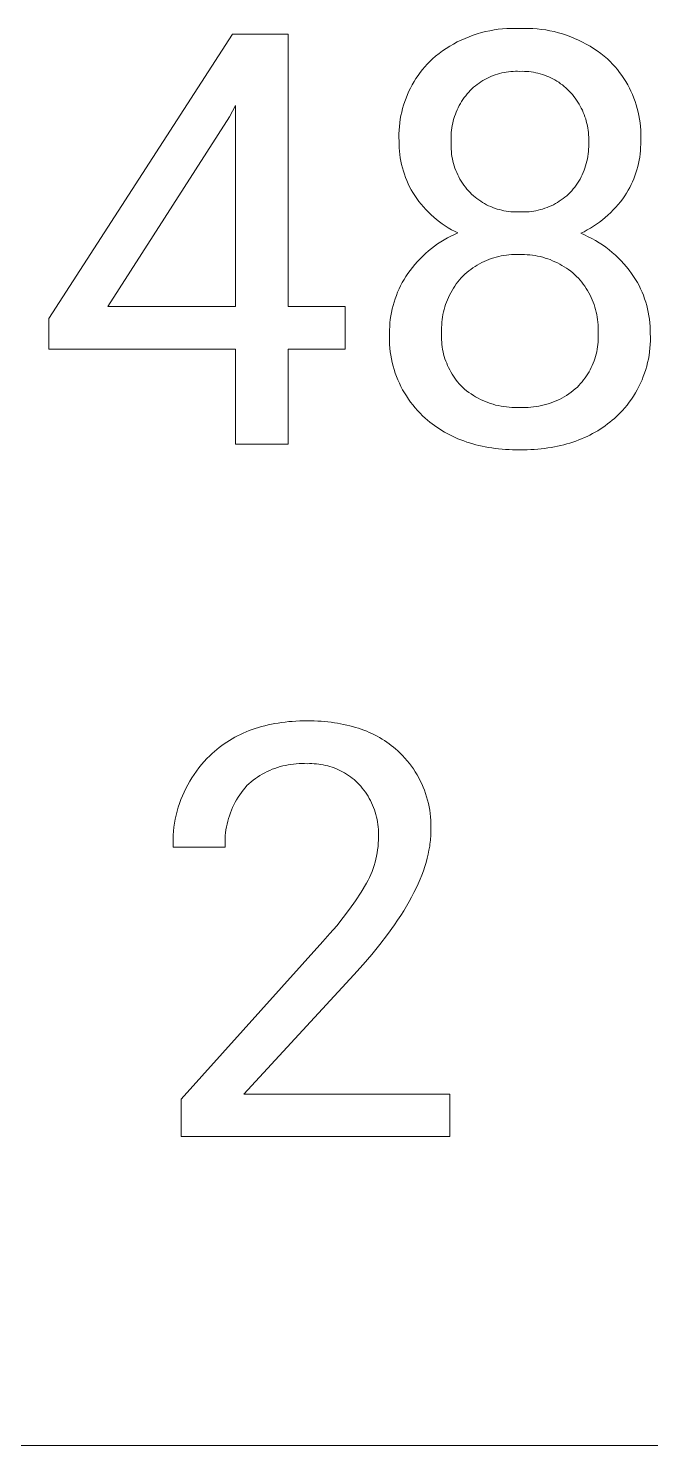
# Model space of a CAD drawing. Header units: millimetres. Extents: x -1519 to 3497, y -297 to 3208.
# Drawn here: x 2472.1 to 2544.1, y -16.4 to 147.8 of the extents above; entities that cross this region are included whole.
import ezdxf

# ---------------------------------------------------------------- set-up
doc = ezdxf.new("R2010")
doc.units = ezdxf.units.MM
doc.header["$MEASUREMENT"] = 0
doc.layers.add('Domyślny', color=7, linetype='Continuous', true_color=0x000000)

msp = doc.modelspace()

# ---------------------------------------------------------------- linework, layer by layer
at = {"layer": 'Domyślny', "color": 18, "lineweight": 15, "true_color": 0x000000}
for p, q in [((2527, 147.73), (2527.5, 147.77)), ((2527.5, 147.77), (2528, 147.79)), ((2528, 147.79), (2528.5, 147.79)), ((2528.5, 147.79), (2529, 147.77)), ((2529, 147.77), (2529.5, 147.79)), ((2529.5, 147.79), (2530, 147.79)), ((2530, 147.79), (2530.5, 147.77)), ((2530.5, 147.77), (2531, 147.73)), ((2474.45, 114.2), (2495.72, 147.13)), ((2495.72, 147.13), (2502.15, 147.13)), ((2502.15, 147.13), (2502.15, 115.57)), ((2521.31, 145.97), (2521.75, 146.21)), ((2521.75, 146.21), (2522.2, 146.43)), ((2522.2, 146.43), (2522.66, 146.63)), ((2522.66, 146.63), (2523.12, 146.82)), ((2523.12, 146.82), (2523.59, 146.99)), ((2523.59, 146.99), (2524.06, 147.15)), ((2524.06, 147.15), (2524.54, 147.29)), ((2524.54, 147.29), (2525.03, 147.41)), ((2525.03, 147.41), (2525.52, 147.52)), ((2525.52, 147.52), (2526.01, 147.6)), ((2526.01, 147.6), (2526.5, 147.68)), ((2526.5, 147.68), (2527, 147.73)), ((2531, 147.73), (2531.49, 147.67)), ((2531.49, 147.67), (2531.99, 147.6)), ((2531.99, 147.6), (2532.48, 147.51)), ((2532.48, 147.51), (2532.97, 147.41)), ((2532.97, 147.41), (2533.45, 147.28)), ((2533.45, 147.28), (2533.93, 147.15)), ((2533.93, 147.15), (2534.41, 146.99)), ((2534.41, 146.99), (2534.88, 146.82)), ((2534.88, 146.82), (2535.34, 146.63)), ((2535.34, 146.63), (2535.8, 146.42)), ((2535.8, 146.42), (2536.25, 146.2)), ((2536.25, 146.2), (2536.69, 145.97)), ((2518.86, 144.25), (2519.24, 144.57)), ((2519.24, 144.57), (2519.64, 144.88)), ((2519.64, 144.88), (2520.04, 145.17)), ((2520.04, 145.17), (2520.45, 145.45)), ((2520.45, 145.45), (2520.88, 145.72)), ((2520.88, 145.72), (2521.31, 145.97)), ((2536.69, 145.97), (2537.12, 145.72)), ((2537.12, 145.72), (2537.54, 145.45)), ((2537.54, 145.45), (2537.96, 145.17)), ((2537.96, 145.17), (2538.36, 144.88)), ((2538.36, 144.88), (2538.75, 144.57)), ((2538.75, 144.57), (2539.14, 144.25)), ((2517.45, 142.67), (2517.71, 143.01)), ((2517.71, 143.01), (2517.98, 143.33)), ((2517.98, 143.33), (2518.26, 143.65)), ((2518.26, 143.65), (2518.55, 143.95)), ((2518.55, 143.95), (2518.86, 144.25)), ((2528.47, 142.82), (2528.21, 142.81)), ((2528.73, 142.82), (2528.47, 142.82)), ((2529, 142.81), (2528.73, 142.82)), ((2529.26, 142.82), (2529, 142.81)), ((2529.53, 142.81), (2529.26, 142.82)), ((2529.79, 142.8), (2529.53, 142.81)), ((2539.14, 144.25), (2539.44, 143.96)), ((2539.44, 143.96), (2539.74, 143.65)), ((2539.74, 143.65), (2540.02, 143.33)), ((2540.02, 143.33), (2540.29, 143.01)), ((2540.29, 143.01), (2540.55, 142.68)), ((2516.32, 140.88), (2516.52, 141.25)), ((2516.52, 141.25), (2516.74, 141.62)), ((2516.74, 141.62), (2516.96, 141.98)), ((2516.96, 141.98), (2517.2, 142.33)), ((2517.2, 142.33), (2517.45, 142.67)), ((2524.05, 141.29), (2523.85, 141.13)), ((2524.27, 141.45), (2524.05, 141.29)), ((2524.49, 141.59), (2524.27, 141.45)), ((2524.71, 141.73), (2524.49, 141.59)), ((2524.94, 141.86), (2524.71, 141.73)), ((2525.17, 141.99), (2524.94, 141.86)), ((2525.41, 142.1), (2525.17, 141.99)), ((2525.65, 142.21), (2525.41, 142.1)), ((2525.9, 142.31), (2525.65, 142.21)), ((2526.15, 142.4), (2525.9, 142.31)), ((2526.4, 142.48), (2526.15, 142.4)), ((2526.65, 142.55), (2526.4, 142.48)), ((2526.9, 142.62), (2526.65, 142.55)), ((2527.16, 142.67), (2526.9, 142.62)), ((2527.42, 142.72), (2527.16, 142.67)), ((2527.68, 142.76), (2527.42, 142.72)), ((2527.94, 142.79), (2527.68, 142.76)), ((2528.21, 142.81), (2527.94, 142.79)), ((2530.05, 142.78), (2529.79, 142.8)), ((2530.31, 142.75), (2530.05, 142.78)), ((2530.58, 142.7), (2530.31, 142.75)), ((2530.83, 142.65), (2530.58, 142.7)), ((2531.09, 142.6), (2530.83, 142.65)), ((2531.35, 142.53), (2531.09, 142.6)), ((2531.6, 142.45), (2531.35, 142.53)), ((2531.85, 142.37), (2531.6, 142.45)), ((2532.1, 142.27), (2531.85, 142.37)), ((2532.34, 142.17), (2532.1, 142.27)), ((2532.58, 142.06), (2532.34, 142.17)), ((2532.81, 141.94), (2532.58, 142.06)), ((2533.05, 141.81), (2532.81, 141.94)), ((2533.27, 141.68), (2533.05, 141.81)), ((2533.49, 141.54), (2533.27, 141.68)), ((2533.71, 141.38), (2533.49, 141.54)), ((2533.92, 141.23), (2533.71, 141.38)), ((2534.13, 141.06), (2533.92, 141.23)), ((2540.55, 142.68), (2540.8, 142.33)), ((2540.8, 142.33), (2541.04, 141.98)), ((2541.04, 141.98), (2541.27, 141.62)), ((2541.27, 141.62), (2541.48, 141.25)), ((2541.48, 141.25), (2541.68, 140.88)), ((2515.66, 139.32), (2515.81, 139.72)), ((2515.81, 139.72), (2515.97, 140.11)), ((2515.97, 140.11), (2516.14, 140.5)), ((2516.14, 140.5), (2516.32, 140.88)), ((2522.4, 139.54), (2522.25, 139.31)), ((2522.56, 139.77), (2522.4, 139.54)), ((2522.72, 139.99), (2522.56, 139.77)), ((2522.89, 140.2), (2522.72, 139.99)), ((2523.07, 140.41), (2522.89, 140.2)), ((2523.25, 140.61), (2523.07, 140.41)), ((2523.44, 140.79), (2523.25, 140.61)), ((2523.64, 140.96), (2523.44, 140.79)), ((2523.85, 141.13), (2523.64, 140.96)), ((2534.33, 140.89), (2534.13, 141.06)), ((2534.52, 140.71), (2534.33, 140.89)), ((2534.71, 140.53), (2534.52, 140.71)), ((2534.9, 140.33), (2534.71, 140.53)), ((2535.07, 140.12), (2534.9, 140.33)), ((2535.24, 139.91), (2535.07, 140.12)), ((2535.41, 139.7), (2535.24, 139.91)), ((2535.56, 139.48), (2535.41, 139.7)), ((2541.68, 140.88), (2541.86, 140.5)), ((2541.86, 140.5), (2542.04, 140.11)), ((2542.04, 140.11), (2542.2, 139.72)), ((2542.2, 139.72), (2542.34, 139.32)), ((2496.08, 138.87), (2495.37, 137.56)), ((2496.08, 115.57), (2496.08, 138.87)), ((2515.22, 137.68), (2515.31, 138.1)), ((2515.31, 138.1), (2515.41, 138.51)), ((2515.41, 138.51), (2515.53, 138.91)), ((2515.53, 138.91), (2515.66, 139.32)), ((2521.63, 138.1), (2521.53, 137.85)), ((2521.74, 138.35), (2521.63, 138.1)), ((2521.85, 138.6), (2521.74, 138.35)), ((2521.98, 138.84), (2521.85, 138.6)), ((2522.11, 139.08), (2521.98, 138.84)), ((2522.25, 139.31), (2522.11, 139.08)), ((2535.71, 139.25), (2535.56, 139.48)), ((2535.85, 139.02), (2535.71, 139.25)), ((2535.99, 138.79), (2535.85, 139.02)), ((2536.11, 138.55), (2535.99, 138.79)), ((2536.23, 138.3), (2536.11, 138.55)), ((2536.34, 138.06), (2536.23, 138.3)), ((2536.44, 137.81), (2536.34, 138.06)), ((2542.34, 139.32), (2542.47, 138.92)), ((2542.47, 138.92), (2542.59, 138.51)), ((2542.59, 138.51), (2542.69, 138.1)), ((2542.69, 138.1), (2542.78, 137.68)), ((2495.37, 137.56), (2481.3, 115.57)), ((2515.01, 136), (2515.04, 136.42)), ((2515.04, 136.42), (2515.08, 136.84)), ((2515.08, 136.84), (2515.14, 137.26)), ((2515.14, 137.26), (2515.22, 137.68)), ((2521.12, 136.26), (2521.08, 135.99)), ((2521.16, 136.53), (2521.12, 136.26)), ((2521.22, 136.8), (2521.16, 136.53)), ((2521.28, 137.06), (2521.22, 136.8)), ((2521.36, 137.33), (2521.28, 137.06)), ((2521.44, 137.59), (2521.36, 137.33)), ((2521.53, 137.85), (2521.44, 137.59)), ((2536.53, 137.55), (2536.44, 137.81)), ((2536.62, 137.3), (2536.53, 137.55)), ((2536.69, 137.04), (2536.62, 137.3)), ((2536.76, 136.77), (2536.69, 137.04)), ((2536.81, 136.51), (2536.76, 136.77)), ((2536.86, 136.24), (2536.81, 136.51)), ((2542.78, 137.68), (2542.86, 137.27)), ((2542.86, 137.27), (2542.92, 136.85)), ((2542.92, 136.85), (2542.96, 136.42)), ((2542.96, 136.42), (2542.99, 136)), ((2514.99, 135.58), (2515.01, 136)), ((2514.99, 135.15), (2514.99, 135.58)), ((2515, 134.73), (2514.99, 135.15)), ((2515, 134.34), (2515, 134.73)), ((2521.03, 135.45), (2521.02, 135.17)), ((2521.02, 135.17), (2521.02, 134.9)), ((2521.02, 134.9), (2521.03, 134.63)), ((2521.03, 134.63), (2521.02, 134.35)), ((2521.05, 135.72), (2521.03, 135.45)), ((2521.08, 135.99), (2521.05, 135.72)), ((2536.9, 135.98), (2536.86, 136.24)), ((2536.93, 135.71), (2536.9, 135.98)), ((2536.96, 135.44), (2536.93, 135.71)), ((2536.97, 135.17), (2536.96, 135.44)), ((2536.97, 134.9), (2536.97, 135.17)), ((2536.97, 134.63), (2536.97, 134.9)), ((2536.97, 134.35), (2536.97, 134.63)), ((2542.99, 136), (2543.01, 135.58)), ((2543.01, 135.15), (2543, 134.73)), ((2543, 134.73), (2543, 134.36)), ((2543.01, 135.58), (2543.01, 135.15)), ((2515.02, 133.95), (2515, 134.34)), ((2515.05, 133.56), (2515.02, 133.95)), ((2515.09, 133.17), (2515.05, 133.56)), ((2515.14, 132.78), (2515.09, 133.17)), ((2521.02, 134.35), (2521.03, 134.07)), ((2521.03, 134.07), (2521.04, 133.79)), ((2521.04, 133.79), (2521.06, 133.51)), ((2521.06, 133.51), (2521.09, 133.23)), ((2521.09, 133.23), (2521.13, 132.96)), ((2536.87, 132.96), (2536.91, 133.24)), ((2536.91, 133.24), (2536.94, 133.51)), ((2536.94, 133.51), (2536.96, 133.79)), ((2536.96, 133.79), (2536.97, 134.07)), ((2536.97, 134.07), (2536.97, 134.35)), ((2542.92, 133.24), (2542.87, 132.87)), ((2542.96, 133.61), (2542.92, 133.24)), ((2542.98, 133.98), (2542.96, 133.61)), ((2543, 134.36), (2542.98, 133.98)), ((2515.21, 132.4), (2515.14, 132.78)), ((2515.3, 132.01), (2515.21, 132.4)), ((2515.39, 131.63), (2515.3, 132.01)), ((2515.5, 131.26), (2515.39, 131.63)), ((2521.13, 132.96), (2521.18, 132.68)), ((2521.18, 132.68), (2521.25, 132.41)), ((2521.25, 132.41), (2521.31, 132.14)), ((2521.31, 132.14), (2521.39, 131.87)), ((2521.39, 131.87), (2521.48, 131.61)), ((2521.48, 131.61), (2521.58, 131.34)), ((2521.58, 131.34), (2521.69, 131.09)), ((2536.32, 131.09), (2536.43, 131.35)), ((2536.43, 131.35), (2536.53, 131.61)), ((2536.53, 131.61), (2536.61, 131.88)), ((2536.61, 131.88), (2536.69, 132.14)), ((2536.69, 132.14), (2536.76, 132.41)), ((2536.76, 132.41), (2536.82, 132.69)), ((2536.82, 132.69), (2536.87, 132.96)), ((2542.55, 131.42), (2542.44, 131.07)), ((2542.65, 131.78), (2542.55, 131.42)), ((2542.74, 132.14), (2542.65, 131.78)), ((2542.81, 132.51), (2542.74, 132.14)), ((2542.87, 132.87), (2542.81, 132.51)), ((2515.62, 130.89), (2515.5, 131.26)), ((2515.76, 130.52), (2515.62, 130.89)), ((2515.9, 130.16), (2515.76, 130.52)), ((2516.06, 129.8), (2515.9, 130.16)), ((2516.23, 129.45), (2516.06, 129.8)), ((2521.69, 131.09), (2521.8, 130.83)), ((2521.8, 130.83), (2521.93, 130.58)), ((2521.93, 130.58), (2522.06, 130.34)), ((2522.06, 130.34), (2522.2, 130.1)), ((2522.2, 130.1), (2522.35, 129.86)), ((2522.35, 129.86), (2522.51, 129.63)), ((2535.51, 129.63), (2535.67, 129.86)), ((2535.67, 129.86), (2535.82, 130.1)), ((2535.82, 130.1), (2535.96, 130.34)), ((2535.96, 130.34), (2536.09, 130.59)), ((2536.09, 130.59), (2536.21, 130.84)), ((2536.21, 130.84), (2536.32, 131.09)), ((2541.88, 129.69), (2541.71, 129.36)), ((2542.04, 130.03), (2541.88, 129.69)), ((2542.18, 130.37), (2542.04, 130.03)), ((2542.32, 130.72), (2542.18, 130.37)), ((2542.44, 131.07), (2542.32, 130.72)), ((2516.42, 129.1), (2516.23, 129.45)), ((2516.61, 128.76), (2516.42, 129.1)), ((2516.82, 128.43), (2516.61, 128.76)), ((2517.06, 128.09), (2516.82, 128.43)), ((2517.31, 127.75), (2517.06, 128.09)), ((2522.51, 129.63), (2522.68, 129.4)), ((2522.68, 129.4), (2522.85, 129.18)), ((2522.85, 129.18), (2523.03, 128.97)), ((2523.03, 128.97), (2523.22, 128.77)), ((2523.22, 128.77), (2523.41, 128.58)), ((2523.41, 128.58), (2523.61, 128.4)), ((2523.61, 128.4), (2523.81, 128.23)), ((2523.81, 128.23), (2524.02, 128.07)), ((2524.02, 128.07), (2524.24, 127.91)), ((2533.79, 127.91), (2534, 128.07)), ((2534, 128.07), (2534.21, 128.23)), ((2534.21, 128.23), (2534.42, 128.4)), ((2534.42, 128.4), (2534.62, 128.58)), ((2534.62, 128.58), (2534.81, 128.77)), ((2534.81, 128.77), (2535, 128.97)), ((2535, 128.97), (2535.18, 129.19)), ((2535.18, 129.19), (2535.35, 129.41)), ((2535.35, 129.41), (2535.51, 129.63)), ((2540.9, 128.05), (2540.64, 127.71)), ((2541.14, 128.4), (2540.9, 128.05)), ((2541.34, 128.71), (2541.14, 128.4)), ((2541.53, 129.03), (2541.34, 128.71)), ((2541.71, 129.36), (2541.53, 129.03)), ((2517.57, 127.42), (2517.31, 127.75)), ((2517.84, 127.1), (2517.57, 127.42)), ((2518.12, 126.79), (2517.84, 127.1)), ((2518.41, 126.49), (2518.12, 126.79)), ((2518.71, 126.2), (2518.41, 126.49)), ((2524.24, 127.91), (2524.46, 127.76)), ((2524.46, 127.76), (2524.68, 127.62)), ((2524.68, 127.62), (2524.91, 127.49)), ((2524.91, 127.49), (2525.14, 127.36)), ((2525.14, 127.36), (2525.38, 127.25)), ((2525.38, 127.25), (2525.63, 127.14)), ((2525.63, 127.14), (2525.87, 127.04)), ((2525.87, 127.04), (2526.12, 126.94)), ((2526.12, 126.94), (2526.37, 126.86)), ((2526.37, 126.86), (2526.63, 126.79)), ((2526.63, 126.79), (2526.89, 126.72)), ((2526.89, 126.72), (2527.15, 126.67)), ((2527.15, 126.67), (2527.41, 126.62)), ((2527.41, 126.62), (2527.67, 126.58)), ((2527.67, 126.58), (2527.94, 126.55)), ((2527.94, 126.55), (2528.2, 126.53)), ((2528.2, 126.53), (2528.47, 126.52)), ((2528.47, 126.52), (2528.73, 126.52)), ((2528.73, 126.52), (2529, 126.53)), ((2529, 126.53), (2529.27, 126.52)), ((2529.27, 126.52), (2529.53, 126.52)), ((2529.53, 126.52), (2529.8, 126.53)), ((2529.8, 126.53), (2530.07, 126.55)), ((2530.07, 126.55), (2530.33, 126.58)), ((2530.33, 126.58), (2530.6, 126.62)), ((2530.6, 126.62), (2530.86, 126.67)), ((2530.86, 126.67), (2531.12, 126.72)), ((2531.12, 126.72), (2531.38, 126.79)), ((2531.38, 126.79), (2531.63, 126.86)), ((2531.63, 126.86), (2531.89, 126.95)), ((2531.89, 126.95), (2532.14, 127.04)), ((2532.14, 127.04), (2532.39, 127.14)), ((2532.39, 127.14), (2532.63, 127.25)), ((2532.63, 127.25), (2532.87, 127.36)), ((2532.87, 127.36), (2533.11, 127.49)), ((2533.11, 127.49), (2533.34, 127.62)), ((2533.34, 127.62), (2533.56, 127.76)), ((2533.56, 127.76), (2533.79, 127.91)), ((2539.51, 126.45), (2539.2, 126.16)), ((2539.81, 126.76), (2539.51, 126.45)), ((2540.1, 127.07), (2539.81, 126.76)), ((2540.38, 127.39), (2540.1, 127.07)), ((2540.64, 127.71), (2540.38, 127.39)), ((2519.02, 125.92), (2518.71, 126.2)), ((2519.34, 125.65), (2519.02, 125.92)), ((2519.67, 125.39), (2519.34, 125.65)), ((2520.01, 125.15), (2519.67, 125.39)), ((2520.36, 124.91), (2520.01, 125.15)), ((2520.71, 124.69), (2520.36, 124.91)), ((2537.53, 124.87), (2537.17, 124.65)), ((2537.88, 125.11), (2537.53, 124.87)), ((2538.22, 125.36), (2537.88, 125.11)), ((2538.56, 125.62), (2538.22, 125.36)), ((2538.89, 125.88), (2538.56, 125.62)), ((2539.2, 126.16), (2538.89, 125.88)), ((2519.85, 123.06), (2520.23, 123.29)), ((2520.23, 123.29), (2520.61, 123.51)), ((2520.61, 123.51), (2521.01, 123.72)), ((2521.07, 124.47), (2520.71, 124.69)), ((2521.01, 123.72), (2521.41, 123.91)), ((2521.44, 124.28), (2521.07, 124.47)), ((2521.41, 123.91), (2521.82, 124.09)), ((2521.82, 124.09), (2521.44, 124.28)), ((2536.43, 124.24), (2536.05, 124.06)), ((2536.05, 124.06), (2536.48, 123.87)), ((2536.8, 124.44), (2536.43, 124.24)), ((2536.48, 123.87), (2536.91, 123.66)), ((2537.17, 124.65), (2536.8, 124.44)), ((2536.91, 123.66), (2537.34, 123.44)), ((2537.34, 123.44), (2537.75, 123.21)), ((2537.75, 123.21), (2538.16, 122.96)), ((2517.75, 121.42), (2518.07, 121.72)), ((2518.07, 121.72), (2518.41, 122.02)), ((2518.41, 122.02), (2518.76, 122.3)), ((2518.76, 122.3), (2519.11, 122.56)), ((2519.11, 122.56), (2519.47, 122.82)), ((2519.47, 122.82), (2519.85, 123.06)), ((2527.14, 121.48), (2526.84, 121.43)), ((2527.44, 121.53), (2527.14, 121.48)), ((2527.73, 121.56), (2527.44, 121.53)), ((2528.03, 121.58), (2527.73, 121.56)), ((2528.33, 121.59), (2528.03, 121.58)), ((2528.63, 121.59), (2528.33, 121.59)), ((2528.93, 121.58), (2528.63, 121.59)), ((2529.24, 121.59), (2528.93, 121.58)), ((2529.54, 121.59), (2529.24, 121.59)), ((2529.84, 121.57), (2529.54, 121.59)), ((2530.15, 121.55), (2529.84, 121.57)), ((2530.45, 121.51), (2530.15, 121.55)), ((2530.75, 121.47), (2530.45, 121.51)), ((2538.16, 122.96), (2538.56, 122.7)), ((2538.56, 122.7), (2538.94, 122.43)), ((2538.94, 122.43), (2539.32, 122.14)), ((2539.32, 122.14), (2539.69, 121.84)), ((2539.69, 121.84), (2540.05, 121.52)), ((2540.05, 121.52), (2540.39, 121.2)), ((2516.28, 119.76), (2516.55, 120.11)), ((2516.55, 120.11), (2516.83, 120.45)), ((2516.83, 120.45), (2517.13, 120.79)), ((2517.13, 120.79), (2517.43, 121.11)), ((2517.43, 121.11), (2517.75, 121.42)), ((2523.31, 119.87), (2523.07, 119.69)), ((2523.55, 120.05), (2523.31, 119.87)), ((2523.8, 120.21), (2523.55, 120.05)), ((2524.06, 120.37), (2523.8, 120.21)), ((2524.32, 120.52), (2524.06, 120.37)), ((2524.58, 120.66), (2524.32, 120.52)), ((2524.85, 120.79), (2524.58, 120.66)), ((2525.13, 120.91), (2524.85, 120.79)), ((2525.41, 121.02), (2525.13, 120.91)), ((2525.69, 121.12), (2525.41, 121.02)), ((2525.97, 121.21), (2525.69, 121.12)), ((2526.26, 121.3), (2525.97, 121.21)), ((2526.55, 121.37), (2526.26, 121.3)), ((2526.84, 121.43), (2526.55, 121.37)), ((2531.05, 121.42), (2530.75, 121.47)), ((2531.34, 121.35), (2531.05, 121.42)), ((2531.64, 121.28), (2531.34, 121.35)), ((2531.93, 121.19), (2531.64, 121.28)), ((2532.22, 121.1), (2531.93, 121.19)), ((2532.5, 121), (2532.22, 121.1)), ((2532.79, 120.88), (2532.5, 121)), ((2533.06, 120.76), (2532.79, 120.88)), ((2533.34, 120.63), (2533.06, 120.76)), ((2533.61, 120.49), (2533.34, 120.63)), ((2533.87, 120.34), (2533.61, 120.49)), ((2534.13, 120.18), (2533.87, 120.34)), ((2534.39, 120.02), (2534.13, 120.18)), ((2534.63, 119.84), (2534.39, 120.02)), ((2534.88, 119.66), (2534.63, 119.84)), ((2540.39, 121.2), (2540.73, 120.86)), ((2540.73, 120.86), (2541.05, 120.51)), ((2541.05, 120.51), (2541.36, 120.15)), ((2541.36, 120.15), (2541.66, 119.78)), ((2515.19, 117.98), (2515.38, 118.35)), ((2515.38, 118.35), (2515.58, 118.7)), ((2515.58, 118.7), (2515.79, 119.05)), ((2515.79, 119.05), (2516.02, 119.39)), ((2516.02, 119.39), (2516.28, 119.76)), ((2521.81, 118.42), (2521.63, 118.18)), ((2522, 118.65), (2521.81, 118.42)), ((2522.2, 118.88), (2522, 118.65)), ((2522.4, 119.09), (2522.2, 118.88)), ((2522.62, 119.3), (2522.4, 119.09)), ((2522.84, 119.5), (2522.62, 119.3)), ((2523.07, 119.69), (2522.84, 119.5)), ((2535.11, 119.47), (2534.88, 119.66)), ((2535.34, 119.27), (2535.11, 119.47)), ((2535.56, 119.06), (2535.34, 119.27)), ((2535.77, 118.84), (2535.56, 119.06)), ((2535.97, 118.62), (2535.77, 118.84)), ((2536.16, 118.39), (2535.97, 118.62)), ((2536.34, 118.15), (2536.16, 118.39)), ((2541.66, 119.78), (2541.94, 119.39)), ((2541.94, 119.39), (2542.17, 119.05)), ((2542.17, 119.05), (2542.39, 118.71)), ((2542.39, 118.71), (2542.6, 118.35)), ((2542.6, 118.35), (2542.79, 117.99)), ((2514.55, 116.47), (2514.69, 116.86)), ((2514.69, 116.86), (2514.84, 117.24)), ((2514.84, 117.24), (2515.01, 117.62)), ((2515.01, 117.62), (2515.19, 117.98)), ((2520.73, 116.63), (2520.61, 116.36)), ((2520.85, 116.9), (2520.73, 116.63)), ((2520.99, 117.17), (2520.85, 116.9)), ((2521.14, 117.43), (2520.99, 117.17)), ((2521.3, 117.68), (2521.14, 117.43)), ((2521.46, 117.93), (2521.3, 117.68)), ((2521.63, 118.18), (2521.46, 117.93)), ((2536.51, 117.91), (2536.34, 118.15)), ((2536.68, 117.66), (2536.51, 117.91)), ((2536.84, 117.41), (2536.68, 117.66)), ((2536.98, 117.15), (2536.84, 117.41)), ((2537.12, 116.89), (2536.98, 117.15)), ((2537.25, 116.62), (2537.12, 116.89)), ((2537.38, 116.35), (2537.25, 116.62)), ((2542.79, 117.99), (2542.97, 117.62)), ((2542.97, 117.62), (2543.14, 117.25)), ((2543.14, 117.25), (2543.3, 116.87)), ((2543.3, 116.87), (2543.44, 116.48)), ((2481.3, 115.57), (2496.08, 115.57)), ((2502.15, 115.57), (2508.75, 115.57)), ((2508.75, 115.57), (2508.75, 110.65)), ((2514.12, 114.89), (2514.21, 115.29)), ((2514.21, 115.29), (2514.31, 115.69)), ((2514.31, 115.69), (2514.42, 116.08)), ((2514.42, 116.08), (2514.55, 116.47)), ((2520.15, 114.94), (2520.09, 114.65)), ((2520.22, 115.23), (2520.15, 114.94)), ((2520.3, 115.52), (2520.22, 115.23)), ((2520.39, 115.8), (2520.3, 115.52)), ((2520.5, 116.08), (2520.39, 115.8)), ((2520.61, 116.36), (2520.5, 116.08)), ((2537.49, 116.07), (2537.38, 116.35)), ((2537.59, 115.79), (2537.49, 116.07)), ((2537.68, 115.51), (2537.59, 115.79)), ((2537.77, 115.22), (2537.68, 115.51)), ((2537.84, 114.93), (2537.77, 115.22)), ((2537.9, 114.64), (2537.84, 114.93)), ((2543.44, 116.48), (2543.57, 116.09)), ((2543.57, 116.09), (2543.68, 115.7)), ((2543.68, 115.7), (2543.78, 115.3)), ((2543.78, 115.3), (2543.87, 114.9)), ((2474.45, 110.65), (2474.45, 114.2)), ((2513.9, 112.86), (2513.92, 113.27)), ((2513.92, 113.27), (2513.95, 113.67)), ((2513.95, 113.67), (2513.99, 114.08)), ((2513.99, 114.08), (2514.05, 114.49)), ((2514.05, 114.49), (2514.12, 114.89)), ((2519.94, 113.46), (2519.92, 113.16)), ((2519.96, 113.76), (2519.94, 113.46)), ((2519.99, 114.06), (2519.96, 113.76)), ((2520.03, 114.35), (2519.99, 114.06)), ((2520.09, 114.65), (2520.03, 114.35)), ((2537.96, 114.35), (2537.9, 114.64)), ((2538, 114.05), (2537.96, 114.35)), ((2538.04, 113.76), (2538, 114.05)), ((2538.06, 113.46), (2538.04, 113.76)), ((2538.07, 113.16), (2538.06, 113.46)), ((2543.87, 114.9), (2543.94, 114.49)), ((2543.94, 114.49), (2544, 114.09)), ((2544, 114.09), (2544.05, 113.68)), ((2544.05, 113.68), (2544.08, 113.27)), ((2544.08, 113.27), (2544.1, 112.86)), ((2513.89, 112.02), (2513.9, 112.45)), ((2513.89, 111.6), (2513.89, 112.02)), ((2513.9, 112.45), (2513.9, 112.86)), ((2519.92, 113.16), (2519.92, 112.86)), ((2519.92, 112.86), (2519.93, 112.56)), ((2519.93, 112.56), (2519.92, 112.28)), ((2519.92, 112.28), (2519.92, 112)), ((2519.92, 112), (2519.92, 111.72)), ((2519.92, 111.72), (2519.94, 111.44)), ((2538.05, 111.45), (2538.07, 111.73)), ((2538.08, 112.86), (2538.07, 113.16)), ((2538.07, 112.56), (2538.08, 112.86)), ((2538.08, 112.28), (2538.07, 112.56)), ((2538.07, 111.73), (2538.08, 112)), ((2538.08, 112), (2538.08, 112.28)), ((2544.1, 112.86), (2544.1, 112.45)), ((2544.1, 112.45), (2544.11, 112.02)), ((2544.11, 112.02), (2544.11, 111.6)), ((2496.08, 110.65), (2474.45, 110.65)), ((2496.08, 99.62), (2496.08, 110.65)), ((2508.75, 110.65), (2502.15, 110.65)), ((2502.15, 110.65), (2502.15, 99.62)), ((2513.91, 111.18), (2513.89, 111.6)), ((2513.94, 110.76), (2513.91, 111.18)), ((2513.99, 110.34), (2513.94, 110.76)), ((2514.05, 109.92), (2513.99, 110.34)), ((2519.94, 111.44), (2519.97, 111.17)), ((2519.97, 111.17), (2520.01, 110.89)), ((2520.01, 110.89), (2520.05, 110.61)), ((2520.05, 110.61), (2520.11, 110.34)), ((2520.11, 110.34), (2520.17, 110.07)), ((2520.17, 110.07), (2520.24, 109.79)), ((2537.75, 109.8), (2537.83, 110.07)), ((2537.83, 110.07), (2537.89, 110.34)), ((2537.89, 110.34), (2537.95, 110.62)), ((2537.95, 110.62), (2537.99, 110.89)), ((2537.99, 110.89), (2538.03, 111.17)), ((2538.03, 111.17), (2538.05, 111.45)), ((2544.01, 110.33), (2543.95, 109.91)), ((2544.06, 110.75), (2544.01, 110.33)), ((2544.09, 111.18), (2544.06, 110.75)), ((2544.11, 111.6), (2544.09, 111.18)), ((2514.13, 109.5), (2514.05, 109.92)), ((2514.21, 109.09), (2514.13, 109.5)), ((2514.32, 108.68), (2514.21, 109.09)), ((2514.44, 108.27), (2514.32, 108.68)), ((2520.24, 109.79), (2520.32, 109.53)), ((2520.32, 109.53), (2520.42, 109.26)), ((2520.42, 109.26), (2520.52, 109)), ((2520.52, 109), (2520.62, 108.74)), ((2520.62, 108.74), (2520.74, 108.49)), ((2520.74, 108.49), (2520.87, 108.24)), ((2537.13, 108.25), (2537.26, 108.5)), ((2537.26, 108.5), (2537.37, 108.75)), ((2537.37, 108.75), (2537.48, 109.01)), ((2537.48, 109.01), (2537.58, 109.27)), ((2537.58, 109.27), (2537.67, 109.53)), ((2537.67, 109.53), (2537.75, 109.8)), ((2543.69, 108.67), (2543.57, 108.26)), ((2543.79, 109.08), (2543.69, 108.67)), ((2543.88, 109.49), (2543.79, 109.08)), ((2543.95, 109.91), (2543.88, 109.49)), ((2514.57, 107.87), (2514.44, 108.27)), ((2514.71, 107.47), (2514.57, 107.87)), ((2514.87, 107.08), (2514.71, 107.47)), ((2515.04, 106.69), (2514.87, 107.08)), ((2520.87, 108.24), (2521, 107.99)), ((2521, 107.99), (2521.14, 107.75)), ((2521.14, 107.75), (2521.29, 107.52)), ((2521.29, 107.52), (2521.45, 107.28)), ((2521.45, 107.28), (2521.62, 107.06)), ((2521.62, 107.06), (2521.79, 106.84)), ((2521.79, 106.84), (2521.97, 106.62)), ((2536.03, 106.64), (2536.21, 106.85)), ((2536.21, 106.85), (2536.38, 107.07)), ((2536.38, 107.07), (2536.55, 107.3)), ((2536.55, 107.3), (2536.7, 107.53)), ((2536.7, 107.53), (2536.85, 107.76)), ((2536.85, 107.76), (2537, 108)), ((2537, 108), (2537.13, 108.25)), ((2543.14, 107.07), (2542.96, 106.68)), ((2543.29, 107.46), (2543.14, 107.07)), ((2543.44, 107.86), (2543.29, 107.46)), ((2543.57, 108.26), (2543.44, 107.86)), ((2515.22, 106.31), (2515.04, 106.69)), ((2515.42, 105.94), (2515.22, 106.31)), ((2515.63, 105.57), (2515.42, 105.94)), ((2515.85, 105.21), (2515.63, 105.57)), ((2516.09, 104.86), (2515.85, 105.21)), ((2521.97, 106.62), (2522.16, 106.42)), ((2522.16, 106.42), (2522.35, 106.22)), ((2522.35, 106.22), (2522.59, 106.01)), ((2522.59, 106.01), (2522.83, 105.81)), ((2522.83, 105.81), (2523.08, 105.62)), ((2523.08, 105.62), (2523.34, 105.44)), ((2523.34, 105.44), (2523.61, 105.27)), ((2523.61, 105.27), (2523.87, 105.11)), ((2523.87, 105.11), (2524.15, 104.96)), ((2533.85, 104.97), (2534.13, 105.12)), ((2534.13, 105.12), (2534.39, 105.28)), ((2534.39, 105.28), (2534.66, 105.45)), ((2534.66, 105.45), (2534.92, 105.64)), ((2534.92, 105.64), (2535.17, 105.83)), ((2535.17, 105.83), (2535.41, 106.03)), ((2535.41, 106.03), (2535.65, 106.23)), ((2535.65, 106.23), (2535.84, 106.43)), ((2535.84, 106.43), (2536.03, 106.64)), ((2542.15, 105.19), (2541.92, 104.84)), ((2542.37, 105.56), (2542.15, 105.19)), ((2542.58, 105.92), (2542.37, 105.56)), ((2542.78, 106.3), (2542.58, 105.92)), ((2542.96, 106.68), (2542.78, 106.3)), ((2516.33, 104.51), (2516.09, 104.86)), ((2516.59, 104.18), (2516.33, 104.51)), ((2516.86, 103.85), (2516.59, 104.18)), ((2517.14, 103.53), (2516.86, 103.85)), ((2517.43, 103.23), (2517.14, 103.53)), ((2524.15, 104.96), (2524.43, 104.82)), ((2524.43, 104.82), (2524.71, 104.68)), ((2524.71, 104.68), (2525, 104.56)), ((2525, 104.56), (2525.29, 104.44)), ((2525.29, 104.44), (2525.59, 104.34)), ((2525.59, 104.34), (2525.89, 104.25)), ((2525.89, 104.25), (2526.19, 104.16)), ((2526.19, 104.16), (2526.5, 104.09)), ((2526.5, 104.09), (2526.81, 104.03)), ((2526.81, 104.03), (2527.12, 103.98)), ((2527.12, 103.98), (2527.43, 103.94)), ((2527.43, 103.94), (2527.74, 103.91)), ((2527.74, 103.91), (2528.06, 103.89)), ((2528.06, 103.89), (2528.37, 103.88)), ((2528.37, 103.88), (2528.68, 103.88)), ((2528.68, 103.88), (2529, 103.89)), ((2529, 103.89), (2529.31, 103.88)), ((2529.31, 103.88), (2529.63, 103.88)), ((2529.63, 103.88), (2529.94, 103.89)), ((2529.94, 103.89), (2530.26, 103.91)), ((2530.26, 103.91), (2530.57, 103.94)), ((2530.57, 103.94), (2530.88, 103.98)), ((2530.88, 103.98), (2531.19, 104.03)), ((2531.19, 104.03), (2531.5, 104.09)), ((2531.5, 104.09), (2531.81, 104.17)), ((2531.81, 104.17), (2532.11, 104.25)), ((2532.11, 104.25), (2532.41, 104.34)), ((2532.41, 104.34), (2532.71, 104.45)), ((2532.71, 104.45), (2533, 104.56)), ((2533, 104.56), (2533.29, 104.69)), ((2533.29, 104.69), (2533.57, 104.82)), ((2533.57, 104.82), (2533.85, 104.97)), ((2540.86, 103.52), (2540.57, 103.21)), ((2541.14, 103.83), (2540.86, 103.52)), ((2541.41, 104.16), (2541.14, 103.83)), ((2541.67, 104.5), (2541.41, 104.16)), ((2541.92, 104.84), (2541.67, 104.5)), ((2517.73, 102.93), (2517.43, 103.23)), ((2518.04, 102.64), (2517.73, 102.93)), ((2518.3, 102.41), (2518.04, 102.64)), ((2518.57, 102.19), (2518.3, 102.41)), ((2518.84, 101.98), (2518.57, 102.19)), ((2519.11, 101.78), (2518.84, 101.98)), ((2519.39, 101.58), (2519.11, 101.78)), ((2539.15, 101.97), (2538.87, 101.76)), ((2539.43, 102.18), (2539.15, 101.97)), ((2539.69, 102.4), (2539.43, 102.18)), ((2539.96, 102.62), (2539.69, 102.4)), ((2540.27, 102.91), (2539.96, 102.62)), ((2540.57, 103.21), (2540.27, 102.91)), ((2519.68, 101.39), (2519.39, 101.58)), ((2519.97, 101.21), (2519.68, 101.39)), ((2520.27, 101.03), (2519.97, 101.21)), ((2520.57, 100.86), (2520.27, 101.03)), ((2520.88, 100.7), (2520.57, 100.86)), ((2521.19, 100.55), (2520.88, 100.7)), ((2521.51, 100.4), (2521.19, 100.55)), ((2521.83, 100.26), (2521.51, 100.4)), ((2522.16, 100.13), (2521.83, 100.26)), ((2536.14, 100.25), (2535.81, 100.12)), ((2536.46, 100.39), (2536.14, 100.25)), ((2536.78, 100.53), (2536.46, 100.39)), ((2537.1, 100.69), (2536.78, 100.53)), ((2537.41, 100.85), (2537.1, 100.69)), ((2537.71, 101.02), (2537.41, 100.85)), ((2538.01, 101.19), (2537.71, 101.02)), ((2538.3, 101.37), (2538.01, 101.19)), ((2538.59, 101.56), (2538.3, 101.37)), ((2538.87, 101.76), (2538.59, 101.56)), ((2502.15, 99.62), (2496.08, 99.62)), ((2522.5, 100), (2522.16, 100.13)), ((2522.84, 99.88), (2522.5, 100)), ((2523.18, 99.77), (2522.84, 99.88)), ((2523.53, 99.67), (2523.18, 99.77)), ((2523.89, 99.57), (2523.53, 99.67)), ((2524.25, 99.48), (2523.89, 99.57)), ((2524.62, 99.4), (2524.25, 99.48)), ((2524.99, 99.32), (2524.62, 99.4)), ((2525.37, 99.26), (2524.99, 99.32)), ((2525.75, 99.19), (2525.37, 99.26)), ((2526.14, 99.14), (2525.75, 99.19)), ((2526.53, 99.09), (2526.14, 99.14)), ((2526.93, 99.06), (2526.53, 99.09)), ((2527.33, 99.02), (2526.93, 99.06)), ((2527.74, 99), (2527.33, 99.02)), ((2528.15, 98.98), (2527.74, 99)), ((2529, 98.97), (2528.15, 98.98)), ((2529.84, 98.98), (2529, 98.97)), ((2530.25, 99), (2529.84, 98.98)), ((2530.66, 99.02), (2530.25, 99)), ((2531.06, 99.05), (2530.66, 99.02)), ((2531.45, 99.09), (2531.06, 99.05)), ((2531.84, 99.14), (2531.45, 99.09)), ((2532.23, 99.19), (2531.84, 99.14)), ((2532.61, 99.25), (2532.23, 99.19)), ((2532.99, 99.32), (2532.61, 99.25)), ((2533.36, 99.39), (2532.99, 99.32)), ((2533.72, 99.48), (2533.36, 99.39)), ((2534.08, 99.56), (2533.72, 99.48)), ((2534.44, 99.66), (2534.08, 99.56)), ((2534.79, 99.76), (2534.44, 99.66)), ((2535.14, 99.87), (2534.79, 99.76)), ((2535.48, 99.99), (2535.14, 99.87)), ((2535.81, 100.12), (2535.48, 99.99)), ((2500.61, 67.27), (2501.01, 67.33)), ((2501.01, 67.33), (2501.41, 67.39)), ((2501.41, 67.39), (2501.82, 67.44)), ((2501.82, 67.44), (2502.23, 67.49)), ((2502.23, 67.49), (2502.64, 67.52)), ((2502.64, 67.52), (2503.07, 67.55)), ((2503.07, 67.55), (2503.5, 67.57)), ((2503.5, 67.57), (2503.93, 67.58)), ((2503.93, 67.58), (2504.37, 67.58)), ((2504.37, 67.58), (2505.19, 67.57)), ((2505.19, 67.57), (2505.59, 67.55)), ((2505.59, 67.55), (2505.98, 67.53)), ((2505.98, 67.53), (2506.37, 67.5)), ((2506.37, 67.5), (2506.76, 67.46)), ((2506.76, 67.46), (2507.13, 67.42)), ((2507.13, 67.42), (2507.51, 67.37)), ((2507.51, 67.37), (2507.87, 67.31)), ((2507.87, 67.31), (2508.24, 67.25)), ((2495.67, 65.5), (2495.99, 65.68)), ((2495.99, 65.68), (2496.31, 65.85)), ((2496.31, 65.85), (2496.64, 66.01)), ((2496.64, 66.01), (2496.97, 66.16)), ((2496.97, 66.16), (2497.31, 66.31)), ((2497.31, 66.31), (2497.66, 66.45)), ((2497.66, 66.45), (2498.01, 66.58)), ((2498.01, 66.58), (2498.36, 66.7)), ((2498.36, 66.7), (2498.72, 66.81)), ((2498.72, 66.81), (2499.09, 66.92)), ((2499.09, 66.92), (2499.46, 67.02)), ((2499.46, 67.02), (2499.84, 67.11)), ((2499.84, 67.11), (2500.22, 67.19)), ((2500.22, 67.19), (2500.61, 67.27)), ((2508.24, 67.25), (2508.59, 67.18)), ((2508.59, 67.18), (2508.95, 67.1)), ((2508.95, 67.1), (2509.29, 67.01)), ((2509.29, 67.01), (2509.63, 66.92)), ((2509.63, 66.92), (2509.97, 66.82)), ((2509.97, 66.82), (2510.3, 66.72)), ((2510.3, 66.72), (2510.62, 66.61)), ((2510.62, 66.61), (2510.94, 66.49)), ((2510.94, 66.49), (2511.26, 66.37)), ((2511.26, 66.37), (2511.56, 66.23)), ((2511.56, 66.23), (2511.87, 66.1)), ((2511.87, 66.1), (2512.16, 65.95)), ((2512.16, 65.95), (2512.46, 65.8)), ((2512.46, 65.8), (2512.74, 65.64)), ((2493.35, 63.79), (2493.62, 64.03)), ((2493.62, 64.03), (2493.89, 64.27)), ((2493.89, 64.27), (2494.18, 64.49)), ((2494.18, 64.49), (2494.47, 64.71)), ((2494.47, 64.71), (2494.76, 64.92)), ((2494.76, 64.92), (2495.06, 65.12)), ((2495.06, 65.12), (2495.36, 65.32)), ((2495.36, 65.32), (2495.67, 65.5)), ((2512.74, 65.64), (2513.03, 65.47)), ((2513.03, 65.47), (2513.3, 65.3)), ((2513.3, 65.3), (2513.57, 65.12)), ((2513.57, 65.12), (2513.84, 64.94)), ((2513.84, 64.94), (2514.1, 64.74)), ((2514.1, 64.74), (2514.35, 64.55)), ((2514.35, 64.55), (2514.6, 64.34)), ((2514.6, 64.34), (2514.85, 64.13)), ((2514.85, 64.13), (2515.13, 63.85)), ((2491.82, 62.14), (2492.12, 62.51)), ((2492.12, 62.51), (2492.43, 62.86)), ((2492.43, 62.86), (2492.75, 63.21)), ((2492.75, 63.21), (2493.08, 63.54)), ((2493.08, 63.54), (2493.35, 63.79)), ((2501.84, 62.43), (2501.53, 62.36)), ((2502.15, 62.49), (2501.84, 62.43)), ((2502.47, 62.54), (2502.15, 62.49)), ((2502.78, 62.58), (2502.47, 62.54)), ((2503.1, 62.61), (2502.78, 62.58)), ((2503.42, 62.63), (2503.1, 62.61)), ((2503.74, 62.64), (2503.42, 62.63)), ((2504.05, 62.64), (2503.74, 62.64)), ((2504.37, 62.62), (2504.05, 62.64)), ((2504.64, 62.63), (2504.37, 62.62)), ((2504.9, 62.63), (2504.64, 62.63)), ((2505.17, 62.62), (2504.9, 62.63)), ((2505.44, 62.6), (2505.17, 62.62)), ((2505.7, 62.57), (2505.44, 62.6)), ((2505.96, 62.54), (2505.7, 62.57)), ((2506.23, 62.49), (2505.96, 62.54)), ((2506.49, 62.43), (2506.23, 62.49)), ((2506.74, 62.37), (2506.49, 62.43)), ((2515.13, 63.85), (2515.41, 63.57)), ((2515.41, 63.57), (2515.68, 63.28)), ((2515.68, 63.28), (2515.95, 62.97)), ((2515.95, 62.97), (2516.2, 62.66)), ((2516.2, 62.66), (2516.43, 62.35)), ((2490.76, 60.59), (2491.01, 60.99)), ((2491.01, 60.99), (2491.27, 61.38)), ((2491.27, 61.38), (2491.54, 61.77)), ((2491.54, 61.77), (2491.82, 62.14)), ((2498.37, 60.89), (2498.12, 60.7)), ((2498.63, 61.08), (2498.37, 60.89)), ((2498.9, 61.25), (2498.63, 61.08)), ((2499.17, 61.41), (2498.9, 61.25)), ((2499.45, 61.56), (2499.17, 61.41)), ((2499.74, 61.71), (2499.45, 61.56)), ((2500.03, 61.84), (2499.74, 61.71)), ((2500.32, 61.97), (2500.03, 61.84)), ((2500.62, 62.08), (2500.32, 61.97)), ((2500.92, 62.18), (2500.62, 62.08)), ((2501.22, 62.28), (2500.92, 62.18)), ((2501.53, 62.36), (2501.22, 62.28)), ((2507, 62.3), (2506.74, 62.37)), ((2507.25, 62.22), (2507, 62.3)), ((2507.5, 62.13), (2507.25, 62.22)), ((2507.75, 62.03), (2507.5, 62.13)), ((2508, 61.92), (2507.75, 62.03)), ((2508.24, 61.81), (2508, 61.92)), ((2508.47, 61.68), (2508.24, 61.81)), ((2508.7, 61.55), (2508.47, 61.68)), ((2508.93, 61.41), (2508.7, 61.55)), ((2509.15, 61.27), (2508.93, 61.41)), ((2509.37, 61.11), (2509.15, 61.27)), ((2509.58, 60.95), (2509.37, 61.11)), ((2509.79, 60.78), (2509.58, 60.95)), ((2509.99, 60.61), (2509.79, 60.78)), ((2516.43, 62.35), (2516.66, 62.02)), ((2516.66, 62.02), (2516.88, 61.69)), ((2516.88, 61.69), (2517.09, 61.34)), ((2517.09, 61.34), (2517.28, 61)), ((2517.28, 61), (2517.46, 60.64)), ((2489.92, 58.91), (2490.11, 59.34)), ((2490.11, 59.34), (2490.31, 59.76)), ((2490.31, 59.76), (2490.53, 60.18)), ((2490.53, 60.18), (2490.76, 60.59)), ((2496.75, 59.3), (2496.55, 59.02)), ((2496.95, 59.57), (2496.75, 59.3)), ((2497.17, 59.83), (2496.95, 59.57)), ((2497.39, 60.08), (2497.17, 59.83)), ((2497.62, 60.3), (2497.39, 60.08)), ((2497.87, 60.51), (2497.62, 60.3)), ((2498.12, 60.7), (2497.87, 60.51)), ((2510.18, 60.42), (2509.99, 60.61)), ((2510.37, 60.23), (2510.18, 60.42)), ((2510.56, 60.02), (2510.37, 60.23)), ((2510.75, 59.8), (2510.56, 60.02)), ((2510.93, 59.57), (2510.75, 59.8)), ((2511.1, 59.33), (2510.93, 59.57)), ((2511.26, 59.09), (2511.1, 59.33)), ((2517.46, 60.64), (2517.64, 60.28)), ((2517.64, 60.28), (2517.79, 59.92)), ((2517.79, 59.92), (2517.94, 59.55)), ((2517.94, 59.55), (2518.07, 59.17)), ((2518.07, 59.17), (2518.2, 58.79)), ((2489.31, 57.13), (2489.44, 57.58)), ((2489.44, 57.58), (2489.58, 58.03)), ((2489.58, 58.03), (2489.74, 58.47)), ((2489.74, 58.47), (2489.92, 58.91)), ((2495.73, 57.55), (2495.59, 57.24)), ((2495.87, 57.85), (2495.73, 57.55)), ((2496.03, 58.15), (2495.87, 57.85)), ((2496.19, 58.45), (2496.03, 58.15)), ((2496.37, 58.74), (2496.19, 58.45)), ((2496.55, 59.02), (2496.37, 58.74)), ((2511.41, 58.85), (2511.26, 59.09)), ((2511.56, 58.6), (2511.41, 58.85)), ((2511.7, 58.34), (2511.56, 58.6)), ((2511.82, 58.08), (2511.7, 58.34)), ((2511.94, 57.82), (2511.82, 58.08)), ((2512.05, 57.55), (2511.94, 57.82)), ((2512.15, 57.28), (2512.05, 57.55)), ((2518.2, 58.79), (2518.3, 58.41)), ((2518.3, 58.41), (2518.4, 58.02)), ((2518.4, 58.02), (2518.48, 57.63)), ((2518.48, 57.63), (2518.55, 57.24)), ((2489.01, 55.75), (2489.09, 56.21)), ((2489.09, 56.21), (2489.19, 56.67)), ((2489.19, 56.67), (2489.31, 57.13)), ((2495.17, 55.95), (2495.09, 55.62)), ((2495.26, 56.28), (2495.17, 55.95)), ((2495.36, 56.6), (2495.26, 56.28)), ((2495.47, 56.92), (2495.36, 56.6)), ((2495.59, 57.24), (2495.47, 56.92)), ((2512.25, 57), (2512.15, 57.28)), ((2512.33, 56.72), (2512.25, 57)), ((2512.4, 56.44), (2512.33, 56.72)), ((2512.46, 56.16), (2512.4, 56.44)), ((2512.51, 55.87), (2512.46, 56.16)), ((2512.56, 55.58), (2512.51, 55.87)), ((2518.55, 57.24), (2518.61, 56.84)), ((2518.61, 56.84), (2518.65, 56.45)), ((2518.65, 56.45), (2518.68, 56.05)), ((2518.68, 56.05), (2518.7, 55.65)), ((2488.83, 53.88), (2488.85, 54.35)), ((2488.85, 54.35), (2488.89, 54.82)), ((2488.89, 54.82), (2488.94, 55.28)), ((2488.94, 55.28), (2489.01, 55.75)), ((2494.88, 54.29), (2494.86, 53.95)), ((2494.92, 54.62), (2494.88, 54.29)), ((2494.96, 54.96), (2494.92, 54.62)), ((2495.02, 55.29), (2494.96, 54.96)), ((2495.09, 55.62), (2495.02, 55.29)), ((2512.59, 55.3), (2512.56, 55.58)), ((2512.61, 55.01), (2512.59, 55.3)), ((2512.63, 54.72), (2512.61, 55.01)), ((2512.62, 54.14), (2512.63, 54.43)), ((2512.63, 54.43), (2512.63, 54.72)), ((2518.67, 54.19), (2518.65, 53.97)), ((2518.68, 54.42), (2518.67, 54.19)), ((2518.69, 54.64), (2518.68, 54.42)), ((2518.7, 55.25), (2518.69, 54.86)), ((2518.69, 54.86), (2518.69, 54.64)), ((2518.7, 55.65), (2518.7, 55.25)), ((2488.83, 53.41), (2488.83, 53.88)), ((2488.84, 52.94), (2488.83, 53.41)), ((2494.87, 52.94), (2488.84, 52.94)), ((2494.86, 53.95), (2494.85, 53.61)), ((2494.85, 53.61), (2494.85, 53.27)), ((2494.85, 53.27), (2494.87, 52.94)), ((2512.47, 52.29), (2512.52, 52.66)), ((2512.52, 52.66), (2512.57, 53.02)), ((2512.57, 53.02), (2512.6, 53.4)), ((2512.6, 53.4), (2512.62, 53.77)), ((2512.62, 53.77), (2512.62, 54.14)), ((2518.47, 52.6), (2518.37, 52.14)), ((2518.55, 53.07), (2518.47, 52.6)), ((2518.58, 53.29), (2518.55, 53.07)), ((2518.61, 53.52), (2518.58, 53.29)), ((2518.63, 53.75), (2518.61, 53.52)), ((2518.65, 53.97), (2518.63, 53.75)), ((2512.12, 50.84), (2512.23, 51.2)), ((2512.23, 51.2), (2512.32, 51.56)), ((2512.32, 51.56), (2512.4, 51.92)), ((2512.4, 51.92), (2512.47, 52.29)), ((2518.13, 51.19), (2517.98, 50.71)), ((2518.26, 51.67), (2518.13, 51.19)), ((2518.37, 52.14), (2518.26, 51.67)), ((2511.43, 49.12), (2511.59, 49.46)), ((2511.59, 49.46), (2511.74, 49.8)), ((2511.74, 49.8), (2511.88, 50.14)), ((2511.88, 50.14), (2512.01, 50.49)), ((2512.01, 50.49), (2512.12, 50.84)), ((2517.63, 49.73), (2517.43, 49.23)), ((2517.82, 50.22), (2517.63, 49.73)), ((2517.98, 50.71), (2517.82, 50.22)), ((2509.96, 46.75), (2510.62, 47.76)), ((2510.62, 47.76), (2511.25, 48.79)), ((2511.25, 48.79), (2511.43, 49.12)), ((2516.73, 47.7), (2516.46, 47.18)), ((2516.98, 48.21), (2516.73, 47.7)), ((2517.21, 48.72), (2516.98, 48.21)), ((2517.43, 49.23), (2517.21, 48.72)), ((2509.26, 45.77), (2509.96, 46.75)), ((2515.86, 46.13), (2515.54, 45.59)), ((2516.17, 46.66), (2515.86, 46.13)), ((2516.46, 47.18), (2516.17, 46.66)), ((2507.79, 43.86), (2508.54, 44.8)), ((2508.54, 44.8), (2509.26, 45.77)), ((2514.84, 44.5), (2514.47, 43.95)), ((2515.2, 45.05), (2514.84, 44.5)), ((2515.54, 45.59), (2515.2, 45.05)), ((2506.19, 42.04), (2507, 42.94)), ((2507, 42.94), (2507.79, 43.86)), ((2513.66, 42.83), (2512.79, 41.69)), ((2514.47, 43.95), (2513.66, 42.83)), ((2489.76, 23.77), (2506.19, 42.04)), ((2512.79, 41.69), (2511.85, 40.53)), ((2511.85, 40.53), (2510.83, 39.35)), ((2509.75, 38.15), (2497.02, 24.35)), ((2510.83, 39.35), (2509.75, 38.15)), ((2489.76, 19.43), (2489.76, 23.77)), ((2497.02, 24.35), (2520.88, 24.35)), ((2520.88, 24.35), (2520.88, 19.43)), ((2520.88, 19.43), (2489.76, 19.43)), ((1601.48, -16.36), (3497.13, -16.36))]:
    msp.add_line(p, q, dxfattribs=at)

doc.saveas('drawing.dxf')
